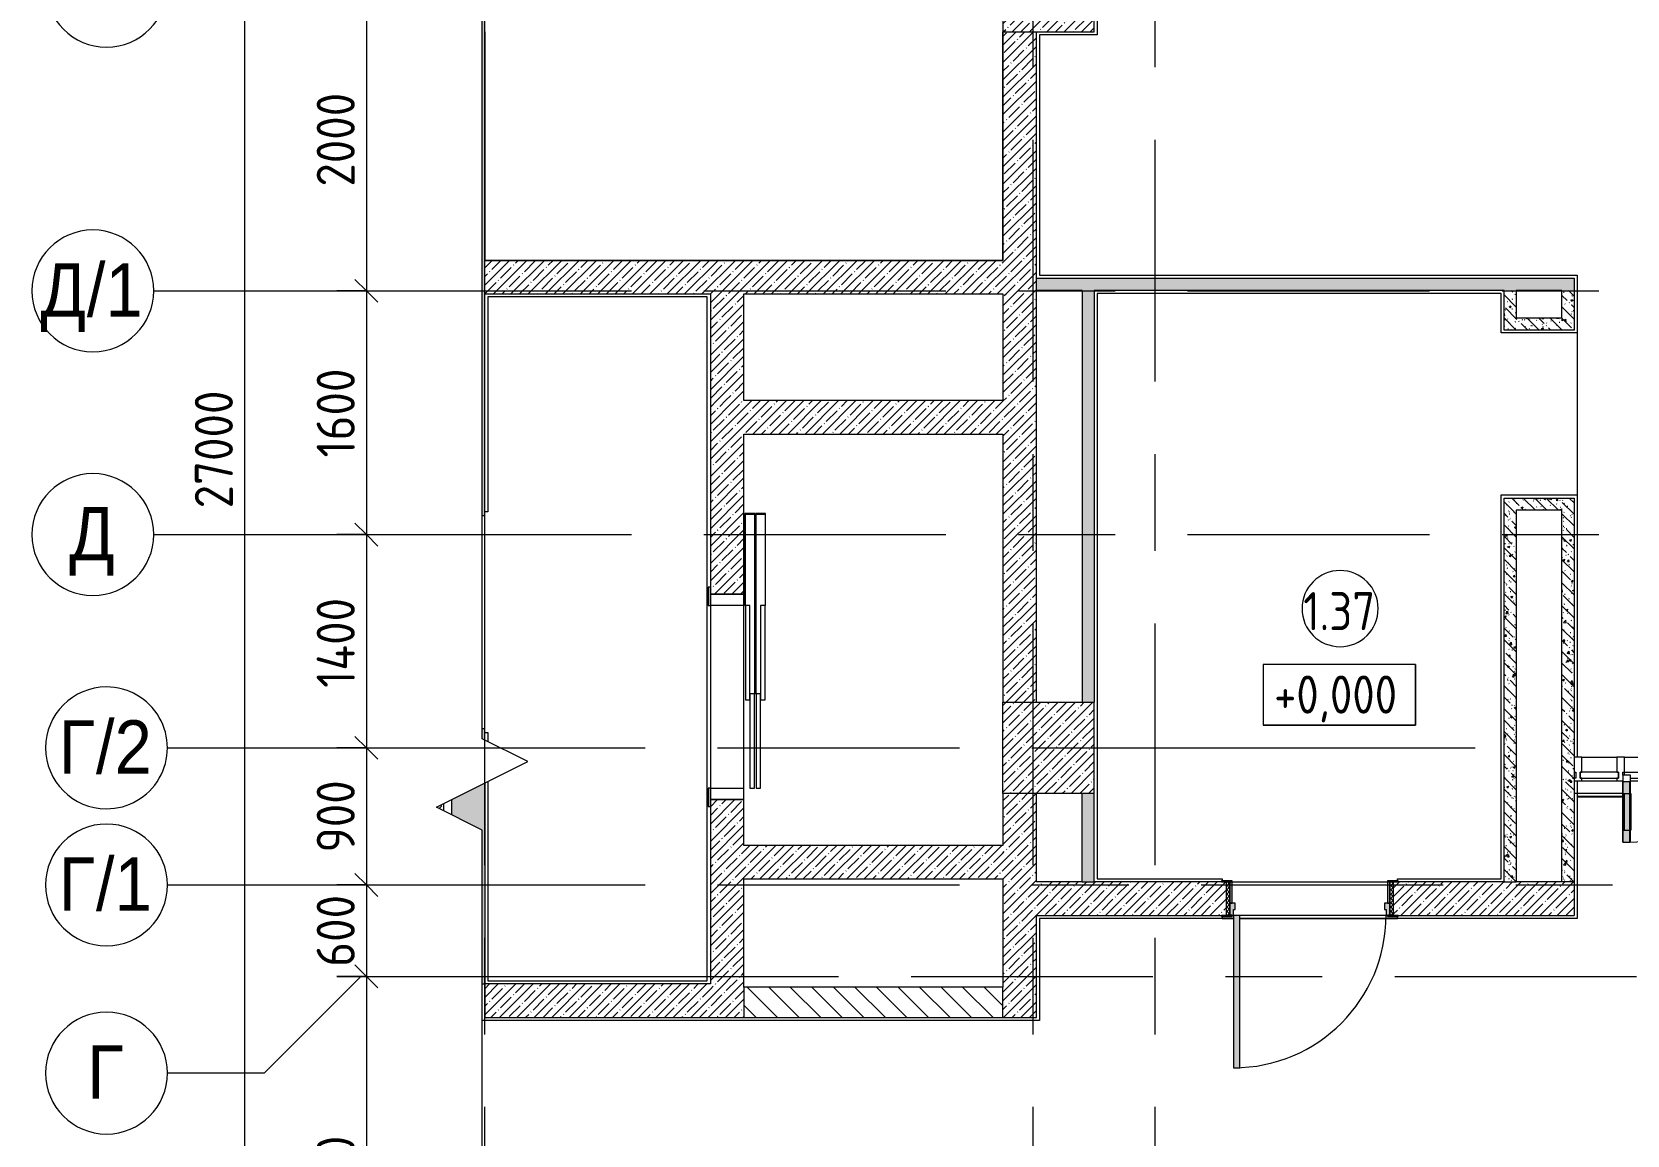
# Model space of a CAD drawing. Header units: millimetres. Extents: x 35787 to 244346, y -8553 to 29000.
# Drawn here: x 35787 to 46257, y 9458 to 16700 of the extents above; entities that cross this region are included whole.
import ezdxf

# ---------------------------------------------------------------- set-up
doc = ezdxf.new("R2010")
doc.units = ezdxf.units.MM
doc.linetypes.add('Осевая', pattern=[3175, 635, -476.25, 1587.5, -476.25])
for name, color, linetype, lineweight in [('A-ANNO-DIMS', 7, 'Continuous', 9), ('A-ANNO-DIMS-100', 7, 'Continuous', 9), ('A-AREA-IDEN', 7, 'Continuous', 9), ('A-DETL-GENF', 7, 'Continuous', 9), ('A-GLAZ-CURT', 7, 'Continuous', 9), ('A-GLAZ-CWMG', 7, 'Continuous', 9), ('A-WALL-1', 7, 'Continuous', 13), ('G-ANNO-DIMS', 7, 'Continuous', 9), ('I-WALL', 7, 'Continuous', 9), ('S-COLS', 7, 'Continuous', 9), ('S-STRS-MBND', 7, 'Continuous', 9), ('Оси', 7, 'Continuous', 9), ('Оси-1', 7, 'Continuous', 20), ('Оси-2', 7, 'Осевая', 9)]:
    doc.layers.add(name, color=color, linetype=linetype, lineweight=lineweight)
for name, color, linetype, lineweight, true_color in [('A-DETL-GENF-1', 7, 'Continuous', 9, 0xe2e2e2), ('A-DETL-GENF-2', 7, 'Continuous', 9, 0xaaaaaa), ('A-DOOR-1', 7, 'Continuous', 9, 0xaaaaaa), ('A-DOOR-2', 7, 'Continuous', 9, 0xe2e2e2), ('A-DOOR-FRAM-1', 7, 'Continuous', 9, 0xe2e2e2), ('A-DOOR-FRAM-2', 7, 'Continuous', 9, 0xaaaaaa), ('A-FLOR-1', 7, 'Continuous', 9, 0xaaaaaa), ('I-WALL-1', 7, 'Continuous', 9, 0x787878)]:
    doc.layers.add(name, color=color, linetype=linetype, lineweight=lineweight, true_color=true_color)
doc.styles.add('Arial', font='arial.ttf', dxfattribs={"width": 0.9, "height": 350})
doc.styles.add('GOST Common', font='GOST_Common.ttf', dxfattribs={"width": 0.9, "height": 250})
doc.styles.add('ISOCPEUR', font='isocpeur.ttf', dxfattribs={"width": 0.9, "height": 250})
doc.dimstyles.new('ISO-2_5_0_9К_БОЛЬШОЙ', dxfattribs={"dimscale": 304.8, "dimtxt": 248.995294, "dimasz": 0.492126, "dimexe": 0.393701, "dimexo": 0.984252, "dimgap": 0, "dimtad": 1, "dimdec": 0, "dimrnd": 10, "dimzin": 0, "dimdsep": 46, "dimtxsty": 'ISOCPEUR', "dimblk1": 'OBLIQUE', "dimblk2": 'OBLIQUE', "dimsah": 1, "dimcen": 0.09, "dimdle": 0.393701, "dimazin": 0, "dimtfac": 1, "dimtdec": 4, "dimtix": 1, "dimtmove": 0, "dimatfit": 3, "dimfxl": 1, "dimtvp": 1, "dimtolj": 1, "dimtzin": 0, "dimarcsym": 2})
doc.dimstyles.new('ISO-2_5_0_9К_БОЛЬШОЙ_1', dxfattribs={"dimscale": 304.8, "dimtxt": 248.995294, "dimasz": 0.492126, "dimexe": 0.393701, "dimexo": 0.984252, "dimgap": 0, "dimtad": 1, "dimdec": 0, "dimrnd": 10, "dimzin": 0, "dimdsep": 46, "dimtxsty": 'ISOCPEUR', "dimblk1": 'OBLIQUE', "dimblk2": 'OBLIQUE', "dimsah": 1, "dimcen": 0.09, "dimdle": 0.393701, "dimazin": 0, "dimtfac": 1, "dimtdec": 4, "dimtix": 1, "dimtmove": 2, "dimatfit": 3, "dimfxl": 1, "dimtvp": 1, "dimtolj": 1, "dimtzin": 0, "dimarcsym": 2})
pattern_1 = [(45, (0, 0), (-57.02463, 57.02463), []), (45, (57.025, 0), (-57.02463, 57.02463), [100.806, -20.161, 3.353, -16.808])]
pattern_2 = [(135, (0, 0), (-75.43415, -75.43415), [106.68, -17.78, 3.556, -17.78]), (135, (0, 75.39), (-75.43415, -75.43415), []), (50, (0, 0), (127.52922, -11.15758), [13.335, -146.685]), (355, (0, 0), (-24.66966, 133.74002), [10.668, -117.348]), (100.451, (10.63, -0.93), (102.85973, 122.58178), [11.333, -124.663]), (46.184, (0, 35.56), (189.75516, -29.43036), [20.002, -220.027]), (96.636, (15.81, 33.1), (166.1822, 173.1996), [17, -186.995]), (351.184, (0, 35.56), (166.1839, 173.1976), [16.002, -176.022]), (21, (17.78, 26.67), (106.13027, -71.58603), [13.335, -146.685]), (326, (17.78, 26.67), (43.26188, 128.93175), [10.668, -117.348]), (71.451, (26.62, 20.7), (149.39198, 57.34505), [11.333, -124.663]), (37.5, (0, 0), (2.16223, 59.188357), [3.353, -112.573, 3.353, -115.773, -117.793]), (37.5, (0, 0), (2.16223, 59.188357), [-235.052, 3.353, -114.44]), (7.5, (0, 0), (46.77386, 70.12615), [3.353, -64.567, 3.353, -109.906, -44.894]), (7.5, (0, 0), (46.77386, 70.12615), [-181.178, 3.353, -41.542]), (327.5, (-39.65, 0), (94.91367, -4.010093), [3.353, -41.097, 3.353, -135.331, -184.023]), (327.5, (-39.65, 0), (94.91367, -4.010093), [-183.134, 3.353, -180.67]), (317.5, (-57.43, 0), (103.69057, 17.79882), [3.353, -54.432, 3.353, -88.748, -130.683]), (317.5, (-57.43, 0), (103.69057, 17.79882), [-149.885, 3.353, -127.33])]

# ---------------------------------------------------------------- blocks, each defined once
blk = doc.blocks.new('BSC_Колонна _Прямоугольная - 600х600-V18-План монтажа стен и перегородок 1 этажа  в осях 12-23')
at = {"layer": 'S-COLS'}
h = blk.add_hatch(dxfattribs=at)
h.set_pattern_fill('FP_35', color=256, style=0, pattern_type=2)
h.set_pattern_definition([(45, (-42460, -17000), (-57.02463, 57.02463), []), (45, (-42402.975, -17000), (-57.02463, 57.02463), [100.806, -20.161, 3.353, -16.808])])
h.paths.add_polyline_path([(-300, -300), (300, -300), (300, 300), (-300, 300), (-300, 261)])
for p, q in [((300, 300), (-300, 300)), ((-300, 300), (-300, -300)), ((300, -300), (300, 300)), ((-300, -300), (300, -300))]:
    blk.add_line(p, q, dxfattribs=at)
blk = doc.blocks.new('110_Дверь_СКБ_1Ст_Внутренняя1 - Д-11 1100x2100h_кладовые _все__ коридор _между помещениями блока столовой__ моечные _все_-32089417-План монтажа стен и перегородок 1 этажа  в осях 12-23')
at = {"layer": 'A-DOOR-1'}
h = blk.add_hatch(dxfattribs=at)
h.set_pattern_fill('FP_51', color=256, style=0, pattern_type=2)
h.set_pattern_definition([(135, (1751.41, 174.685), (-14.14214, -14.14214), []), (225, (1751.41, 174.685), (14.14214, -14.14214), [])])
h.paths.add_polyline_path([(562.5, 110), (537.5, 110), (537.5, -110), (562.5, -110), (562.5, -45.7)])
at = {"layer": 'A-DOOR-2'}
h = blk.add_hatch(color=256, dxfattribs=at)
h.paths.add_polyline_path([(-512.5, 110), (-512.5, 30), (-477.5, 30), (-477.5, 70), (-487.5, 70), (-487.5, 110)])
h.paths.add_polyline_path([(512.5, 110), (512.5, 70), (502.5, 70), (502.5, 30), (537.5, 30), (537.5, 110)])
at = {"layer": 'A-DOOR-FRAM-1'}
for points in [[(472.5, 1110), (472.5, 110), (512.5, 110), (512.5, 1110)], [(-567.5, 118), (-567.5, 110), (-497.5, 110), (-497.5, 118)], [(-512.5, 110), (-512.5, 109), (-497.5, 110)], [(592.5, 118), (522.5, 118), (522.5, 110), (592.5, 110)], [(522.5, 110), (522.5, 109), (537.5, 110)], [(-497.5, 30), (-512.5, 30), (-512.5, -110), (-497.5, -110), (-497.5, -45.7)], [(537.5, 30), (522.5, 30), (522.5, -110), (537.5, -110), (537.5, -45.7)], [(-567.5, -110), (-567.5, -118), (-497.5, -118), (-497.5, -110)], [(592.5, -110), (522.5, -110), (522.5, -118), (592.5, -118)]]:
    blk.add_hatch(color=256, dxfattribs=at).paths.add_polyline_path(points)
at = {"layer": 'A-DOOR-FRAM-2'}
h = blk.add_hatch(dxfattribs=at)
h.set_pattern_fill('FP_52', color=256, style=0, pattern_type=2)
h.set_pattern_definition([(45, (-371.384, 174.685), (-14.1421, 14.1421), []), (135, (-371.384, 174.685), (-14.1421, -14.1421), [])])
h.paths.add_polyline_path([(-537.5, 110), (-537.5, -110), (-512.5, -110), (-512.5, 110)])
at = {"layer": 'A-DOOR-1'}
for p, q in [((512.5, 1110), (472.5, 1110)), ((472.5, 1110), (472.5, 110)), ((512.5, 110), (512.5, 1110)), ((472.5, 110), (512.5, 110))]:
    blk.add_line(p, q, dxfattribs=at)
blk.add_arc((512.5, 110), 1000, 90, 180, dxfattribs=at)
at = {"layer": 'A-DOOR-FRAM-2'}
for p, q in [((-497.5, 118), (-567.5, 118)), ((-567.5, 118), (-567.5, 110)), ((-567.5, 110), (-497.5, 110)), ((-512.5, 110), (-537.5, 110)), ((-537.5, 110), (-537.5, -110)), ((-487.5, 110), (-512.5, 110)), ((-512.5, 110), (-512.5, 30)), ((-512.5, -110), (-512.5, 110)), ((-497.5, 110), (-512.5, 110)), ((-512.5, 110), (-512.5, 109)), ((-512.5, 109), (-497.5, 109)), ((-497.5, 110), (-497.5, 118)), ((-497.5, 109), (-497.5, 110)), ((-487.5, 70), (-487.5, 110)), ((512.5, 110), (512.5, 70)), ((537.5, 110), (512.5, 110)), ((592.5, 118), (522.5, 118)), ((522.5, 118), (522.5, 110)), ((537.5, 110), (522.5, 110)), ((522.5, 110), (522.5, 109)), ((522.5, 110), (592.5, 110)), ((522.5, 109), (537.5, 109)), ((537.5, 30), (537.5, 110)), ((562.5, 110), (537.5, 110)), ((537.5, 110), (537.5, -110)), ((537.5, 109), (537.5, 110)), ((562.5, -110), (562.5, 110)), ((592.5, 110), (592.5, 118)), ((-512.5, 30), (-477.5, 30)), ((-497.5, 30), (-512.5, 30)), ((-512.5, 30), (-512.5, -110)), ((-497.5, -110), (-497.5, 30)), ((-477.5, 70), (-487.5, 70)), ((-477.5, 30), (-477.5, 70)), ((512.5, 70), (502.5, 70)), ((502.5, 70), (502.5, 30)), ((502.5, 30), (537.5, 30)), ((537.5, 30), (522.5, 30)), ((522.5, 30), (522.5, -110)), ((537.5, -110), (537.5, 30)), ((-497.5, -110), (-567.5, -110)), ((-567.5, -110), (-567.5, -118)), ((-567.5, -118), (-497.5, -118)), ((-537.5, -110), (-512.5, -110)), ((-512.5, -110), (-497.5, -110)), ((-497.5, -118), (-497.5, -110)), ((522.5, -110), (537.5, -110)), ((592.5, -110), (522.5, -110)), ((522.5, -110), (522.5, -118)), ((522.5, -118), (592.5, -118)), ((537.5, -110), (562.5, -110)), ((592.5, -118), (592.5, -110))]:
    blk.add_line(p, q, dxfattribs=at)
blk = doc.blocks.new('DOR_Дверь лифта - 1350х2050h-19118285-План монтажа стен и перегородок 1 этажа  в осях 12-23')
at = {"layer": 'A-DOOR-1'}
for p, q in [((-600, 125), (-720, 125)), ((-720, 125), (-720, 110)), ((-720, 110), (-600, 110)), ((-675, 110), (-675, -110)), ((-600, 110), (-675, 110)), ((-600, 110), (-600, 125)), ((600, 110), (-600, 110)), ((-600, 110), (-600, -110)), ((720, 125), (600, 125)), ((600, 125), (600, 110)), ((600, -110), (600, 110)), ((675, 110), (600, 110)), ((600, 110), (720, 110)), ((675, -110), (675, 110)), ((720, 110), (720, 125)), ((-675, -110), (-600, -110)), ((-600, -110), (600, -110)), ((-600, -150), (-600, -180)), ((20, -150), (-600, -150)), ((-600, -180), (20, -180)), ((-600, -190), (-600, -220)), ((20, -190), (-600, -190)), ((-20, -120), (-20, -150)), ((600, -120), (-20, -120)), ((-20, -150), (600, -150)), ((20, -180), (20, -150)), ((20, -220), (20, -190)), ((600, -110), (675, -110)), ((600, -150), (600, -120)), ((-600, -220), (20, -220)), ((-20, -220), (-20, -250)), ((600, -220), (-20, -220)), ((-20, -250), (600, -250)), ((600, -250), (600, -220))]:
    blk.add_line(p, q, dxfattribs=at)
at = {"layer": 'A-DOOR-FRAM-2'}
for p, q in [((1200, -180), (20, -180)), ((20, -180), (20, -183)), ((20, -183), (1203, -183)), ((1203, -187), (20, -187)), ((20, -187), (20, -190)), ((20, -190), (1200, -190)), ((600, -117), (600, -120)), ((1203, -117), (600, -117)), ((600, -120), (1200, -120)), ((1200, -120), (1200, -180)), ((1200, -190), (1200, -250)), ((1203, -183), (1203, -117)), ((1203, -253), (1203, -187)), ((600, -250), (600, -253)), ((1200, -250), (600, -250)), ((600, -253), (1203, -253))]:
    blk.add_line(p, q, dxfattribs=at)
blk = doc.blocks.new('Прямоугольный импост - Импост структурный с накладкой - 160мм Темный-32467808-План монтажа стен и перегородок 1 этажа  в осях 12-23')
at = {"layer": 'A-GLAZ-CWMG'}
for p, q in [((-50, 40), (-50, 140)), ((-50, 140), (0, 140)), ((0, 140), (0, 40)), ((-40, 40), (-50, 40)), ((-50, -17), (-50, 0)), ((-50, 0), (-40, 0)), ((-40, 0), (-40, 40)), ((-10, 40), (-10, 0)), ((0, 40), (-10, 40)), ((-10, 0), (0, 0)), ((0, 0), (0, -17)), ((0, -17), (-50, -17))]:
    blk.add_line(p, q, dxfattribs=at)
blk = doc.blocks.new('Системная панель - Стекло - 40мм-32785804-План монтажа стен и перегородок 1 этажа  в осях 12-23')
at = {"layer": 'A-GLAZ-CURT'}
h = blk.add_hatch(dxfattribs=at)
h.set_pattern_fill('FP_83', color=256, style=0, pattern_type=2)
h.set_pattern_definition([(225, (46175, 11700), (282.8427, -282.8427), [200, -600]), (225, (46375, 11800), (282.8427, -282.8427), [600, -200]), (225, (45975, 11900), (282.8427, -282.8427), [200, -600])])
h.paths.add_polyline_path([(-125, 0), (-125, -40), (125, -40), (125, 0)])
for p, q in [((125, 0), (-125, 0)), ((-125, 0), (-125, -40)), ((125, -40), (125, 0)), ((-125, -40), (125, -40))]:
    blk.add_line(p, q, dxfattribs=at)
blk = doc.blocks.new('Дверь_Витражная_остекление_ - В-9-32786634-План монтажа стен и перегородок 1 этажа  в осях 12-23')
at = {"layer": 'A-DETL-GENF-1'}
for points in [[(-639.5, 989), (-684.5, 989), (-684.5, 20), (-639.5, 20), (-639.5, 744.3)], [(689.5, 420), (689.5, 20), (734.5, 20), (734.5, 420)]]:
    blk.add_hatch(color=256, dxfattribs=at).paths.add_polyline_path(points)
at = {"layer": 'A-DETL-GENF-2'}
for p, q in [((-684.5, 989), (-639.5, 989)), ((-684.5, 989), (-684.5, 20)), ((-639.5, 989), (-684.5, 989)), ((-684.5, 989), (-684.5, 20)), ((-639.5, 989), (-639.5, 20)), ((-639.5, 20), (-639.5, 989)), ((-684.5, 909), (-639.5, 909)), ((-674.5, 909), (-674.5, 100)), ((-630.5, 909), (-630.5, 100)), ((734.5, 420), (689.5, 420)), ((689.5, 420), (689.5, 20)), ((734.5, 420), (689.5, 420)), ((689.5, 420), (689.5, 20)), ((734.5, 420), (734.5, 20)), ((734.5, 20), (734.5, 420)), ((680.5, 340), (680.5, 100)), ((734.5, 340), (689.5, 340)), ((724.5, 340), (724.5, 100)), ((-684.5, 100), (-639.5, 100)), ((-639.5, 20), (-684.5, 20)), ((-684.5, 20), (-639.5, 20)), ((734.5, 100), (689.5, 100))]:
    blk.add_line(p, q, dxfattribs=at)
at = {"layer": 'A-DOOR-1'}
for p, q in [((-684.5, 989), (-684.5, 20)), ((684.5, 420), (684.5, 20)), ((-684.5, 20), (-734.5, 20)), ((-734.5, 20), (-734.5, -20)), ((-684.5, -20), (-684.5, 20)), ((734.5, 20), (684.5, 20)), ((684.5, 20), (684.5, -20)), ((734.5, -20), (734.5, 20)), ((-734.5, -20), (-684.5, -20)), ((684.5, -20), (734.5, -20))]:
    blk.add_line(p, q, dxfattribs=at)
for centre, radius, start, end in [((-684.5, 20), 969, 360, 90), ((684.5, 20), 400, 90, 180)]:
    blk.add_arc(centre, radius, start, end, dxfattribs=at)
blk = doc.blocks.new('Прямоугольный импост - Импост структурный с накладкой - 160мм Темный-32786259-План монтажа стен и перегородок 1 этажа  в осях 12-23')
at = {"layer": 'A-GLAZ-CWMG'}
for p, q in [((46240, 11940), (47689, 11940)), ((46240, 11820), (46240, 11840)), ((46240, 11840), (47689, 11840)), ((47689, 11840), (47689, 11820)), ((46280, 11800), (47649, 11800)), ((46280, 11783), (47649, 11783))]:
    blk.add_line(p, q, dxfattribs=at)
blk = doc.blocks.new('Прямоугольный импост - Импост структурный с накладкой - 160мм Темный-32785802-План монтажа стен и перегородок 1 этажа  в осях 12-23')
at = {"layer": 'A-GLAZ-CWMG'}
for p, q in [((45960, 11940), (46190, 11940)), ((45960, 11783), (46190, 11783))]:
    blk.add_line(p, q, dxfattribs=at)
blk = doc.blocks.new('Прямоугольный импост - Импост структурный с накладкой - 160мм Темный-V68-План монтажа стен и перегородок 1 этажа  в осях 12-23')
at = {"layer": 'A-GLAZ-CWMG'}
for p, q in [((-25, 40), (-25, 140)), ((-25, 140), (25, 140)), ((25, 140), (25, 40)), ((-15, 40), (-25, 40)), ((-15, 20), (-15, 40)), ((15, 40), (15, 0)), ((25, 40), (15, 40)), ((15, 0), (25, 0)), ((25, 0), (25, -17)), ((25, -17), (-15, -17))]:
    blk.add_line(p, q, dxfattribs=at)
blk = doc.blocks.new('DET_L_Линия разрыва - М100-30654842-План монтажа стен и перегородок 1 этажа  в осях 12-23')
at = {"layer": 'A-DETL-GENF'}
for p, q in [((11890, 300), (11740, 0)), ((12190, -300), (11890, 300)), ((11740, 0), (0, 0)), ((12340, 0), (12190, -300)), ((24080, 0), (12340, 0))]:
    blk.add_line(p, q, dxfattribs=at)
blk = doc.blocks.new('Ось сетки - D8-29747960-План монтажа стен и перегородок 1 этажа  в осях 12-23')
at = {"layer": 'Оси-1'}
for start, end in [(360, 180), (180, 360)]:
    blk.add_arc((0, 0), 4, start, end, dxfattribs=at)
blk = doc.blocks.new('DIMBLOCK22-План монтажа стен и перегородок 1 этажа  в осях 12-23')
at = {"layer": 'A-ANNO-DIMS-100', "lineweight": 20}
for p, q in [((37982, 17000), (37907, 17075)), ((37982, 17000), (38057, 16925)), ((37982, 15000), (37907, 15075)), ((37982, 15000), (38057, 14925))]:
    blk.add_line(p, q, dxfattribs=at)
at = {"layer": 'A-ANNO-DIMS-100'}
for p, q in [((37788, 17000), (38102, 17000)), ((37982, 17000), (37788, 17000)), ((37982, 17000), (37982, 15000)), ((37788, 15000), (38102, 15000)), ((37982, 15000), (37788, 15000))]:
    blk.add_line(p, q, dxfattribs=at)
at = {"layer": 'A-ANNO-DIMS-100', "color": 0, "insert": (37656, 15684), "char_height": 250, "width": 758.48, "attachment_point": 1, "rotation": 90, "line_spacing_factor": 1.149209, "style": 'ISOCPEUR'}
blk.add_mtext('2000', dxfattribs=at)
blk = doc.blocks.new('_Oblique')
at = {"color": 0, "linetype": 'ByBlock', "lineweight": -2}
blk.add_line((-0.5, -0.5), (0.5, 0.5), dxfattribs=at)
blk = doc.blocks.new('DIMBLOCK23-План монтажа стен и перегородок 1 этажа  в осях 12-23')
at = {"layer": 'A-ANNO-DIMS-100'}
for p, q in [((37788, 15000), (38102, 15000)), ((37982, 15000), (37788, 15000)), ((37982, 15000), (37982, 13400)), ((37788, 13400), (38102, 13400)), ((37982, 13400), (37788, 13400))]:
    blk.add_line(p, q, dxfattribs=at)
at = {"layer": 'A-ANNO-DIMS-100', "lineweight": 20}
for p, q in [((37982, 15000), (37907, 15075)), ((37982, 15000), (38057, 14925)), ((37982, 13400), (37907, 13475)), ((37982, 13400), (38057, 13325))]:
    blk.add_line(p, q, dxfattribs=at)
at = {"layer": 'A-ANNO-DIMS-100', "color": 0, "insert": (37656, 13906), "char_height": 250, "width": 706.76, "attachment_point": 1, "rotation": 90, "line_spacing_factor": 1.149209, "style": 'ISOCPEUR'}
blk.add_mtext('1600', dxfattribs=at)
blk = doc.blocks.new('DIMBLOCK24-План монтажа стен и перегородок 1 этажа  в осях 12-23')
at = {"layer": 'A-ANNO-DIMS-100', "lineweight": 20}
for p, q in [((37982, 13400), (37907, 13475)), ((37982, 13400), (38057, 13325)), ((37982, 12000), (37907, 12075)), ((37982, 12000), (38057, 11925))]:
    blk.add_line(p, q, dxfattribs=at)
at = {"layer": 'A-ANNO-DIMS-100'}
for p, q in [((37788, 13400), (38102, 13400)), ((37982, 13400), (37788, 13400)), ((37982, 13400), (37982, 12000)), ((37788, 12000), (38102, 12000)), ((37982, 12000), (37788, 12000))]:
    blk.add_line(p, q, dxfattribs=at)
at = {"layer": 'A-ANNO-DIMS-100', "color": 0, "insert": (37656, 12394), "char_height": 250, "width": 735.49, "attachment_point": 1, "rotation": 90, "line_spacing_factor": 1.149209, "style": 'ISOCPEUR'}
blk.add_mtext('1400', dxfattribs=at)
blk = doc.blocks.new('DIMBLOCK25-План монтажа стен и перегородок 1 этажа  в осях 12-23')
at = {"layer": 'A-ANNO-DIMS-100', "lineweight": 20}
for p, q in [((37982, 12000), (37907, 12075)), ((37982, 12000), (38057, 11925)), ((37982, 11100), (37907, 11175)), ((37982, 11100), (38057, 11025))]:
    blk.add_line(p, q, dxfattribs=at)
at = {"layer": 'A-ANNO-DIMS-100'}
for p, q in [((37788, 12000), (38102, 12000)), ((37982, 12000), (37788, 12000)), ((37982, 12000), (37982, 11100)), ((37788, 11100), (38102, 11100)), ((37982, 11100), (37788, 11100))]:
    blk.add_line(p, q, dxfattribs=at)
at = {"layer": 'A-ANNO-DIMS-100', "color": 0, "insert": (37656, 11313), "char_height": 250, "width": 568.86, "attachment_point": 1, "rotation": 90, "line_spacing_factor": 1.149209, "style": 'ISOCPEUR'}
blk.add_mtext('900', dxfattribs=at)
blk = doc.blocks.new('DIMBLOCK26-План монтажа стен и перегородок 1 этажа  в осях 12-23')
at = {"layer": 'A-ANNO-DIMS-100'}
for p, q in [((37788, 11100), (38102, 11100)), ((37982, 11100), (37788, 11100)), ((37982, 11100), (37982, 10500)), ((37788, 10500), (38102, 10500)), ((37982, 10500), (37788, 10500))]:
    blk.add_line(p, q, dxfattribs=at)
at = {"layer": 'A-ANNO-DIMS-100', "lineweight": 20}
for p, q in [((37982, 11100), (37907, 11175)), ((37982, 11100), (38057, 11025)), ((37982, 10500), (37907, 10575)), ((37982, 10500), (38057, 10425))]:
    blk.add_line(p, q, dxfattribs=at)
at = {"layer": 'A-ANNO-DIMS-100', "color": 0, "insert": (37656, 10563), "char_height": 250, "width": 568.86, "attachment_point": 1, "rotation": 90, "line_spacing_factor": 1.149209, "style": 'ISOCPEUR'}
blk.add_mtext('600', dxfattribs=at)
blk = doc.blocks.new('DIMBLOCK27-План монтажа стен и перегородок 1 этажа  в осях 12-23')
at = {"layer": 'A-ANNO-DIMS-100'}
for p, q in [((37788, 10500), (38102, 10500)), ((37982, 10500), (37788, 10500)), ((37982, 10500), (37982, 7800)), ((37788, 7800), (38102, 7800)), ((37982, 7800), (37788, 7800))]:
    blk.add_line(p, q, dxfattribs=at)
at = {"layer": 'A-ANNO-DIMS-100', "lineweight": 20}
for p, q in [((37982, 10500), (37907, 10575)), ((37982, 10500), (38057, 10425)), ((37982, 7800), (37907, 7875)), ((37982, 7800), (38057, 7725))]:
    blk.add_line(p, q, dxfattribs=at)
at = {"layer": 'A-ANNO-DIMS-100', "color": 0, "insert": (37656, 8834), "char_height": 250, "width": 758.48, "attachment_point": 1, "rotation": 90, "line_spacing_factor": 1.149209, "style": 'ISOCPEUR'}
blk.add_mtext('2700', dxfattribs=at)
blk = doc.blocks.new('DIMBLOCK30-План монтажа стен и перегородок 1 этажа  в осях 12-23')
at = {"layer": 'A-ANNO-DIMS-100'}
for p, q in [((37182, 27120), (37182, -120)), ((36988, 27000), (37302, 27000)), ((37182, 27000), (36988, 27000)), ((36988, 0), (37302, 0)), ((37182, 0), (36988, 0))]:
    blk.add_line(p, q, dxfattribs=at)
at = {"layer": 'A-ANNO-DIMS-100', "lineweight": 20}
for p, q in [((37182, 27000), (37107, 27075)), ((37182, 27000), (37257, 26925)), ((37182, 0), (37107, 75)), ((37182, 0), (37257, -75))]:
    blk.add_line(p, q, dxfattribs=at)
at = {"layer": 'A-ANNO-DIMS-100', "color": 0, "insert": (36856, 13572), "char_height": 250, "width": 948.1, "attachment_point": 1, "rotation": 90, "line_spacing_factor": 1.149209, "style": 'ISOCPEUR'}
blk.add_mtext('27000', dxfattribs=at)
blk = doc.blocks.new('Марка_Помещения - Номер-25198446-План монтажа стен и перегородок 1 этажа  в осях 12-23')
at = {"layer": 'A-AREA-IDEN'}
for start, end in [(360, 180), (180, 360)]:
    blk.add_arc((0, 0), 2.5, start, end, dxfattribs=at)
blk = doc.blocks.new('Высотные отметки - 10х4_h_-17668695-План монтажа стен и перегородок 1 этажа  в осях 12-23')
at = {"layer": 'G-ANNO-DIMS'}
for p, q in [((-5, 4), (-5, 0)), ((5, 4), (-5, 4)), ((5, 4), (-5, 4)), ((-5, 4), (-5, 0)), ((5, 4), (5, 0)), ((5, 0), (5, 4)), ((5, 0), (-5, 0)), ((-5, 0), (5, 0))]:
    blk.add_line(p, q, dxfattribs=at)

msp = doc.modelspace()

# ---------------------------------------------------------------- hatches: boundary and pattern name
at = {"layer": 'I-WALL'}
h = msp.add_hatch(dxfattribs=at)
h.set_pattern_fill('FP_1', color=256, style=0, pattern_type=2)
h.set_pattern_definition(pattern_1)
h.paths.add_polyline_path([(38742.7, 10450), (38760, 10450), (38760, 11768.5), (38540, 11658.5), (38540, 11561.2), (38742.7, 11459.9), (38742.7, 10582.1)])
h.paths.add_polyline_path([(38760, 12051.2), (38760, 12125), (38742.7, 12125), (38742.7, 12059.9)])
h.paths.add_polyline_path([(38742.7, 13525), (38760, 13525), (38760, 21575.3), (38742.7, 21575.3), (38742.7, 14865.3)])
h.paths.add_polyline_path([(38760, 22975.3), (38760, 23420.3), (38742.7, 23420.3), (38742.7, 22975.3)])
h = msp.add_hatch(dxfattribs=at)
h.set_pattern_fill('FP_1', color=256, style=0, pattern_type=2)
h.set_pattern_definition(pattern_1)
h.paths.add_polyline_path([(42380, 15200), (42380, 16700), (42160, 16700), (42160, 15200)])
h = msp.add_hatch(dxfattribs=at)
h.set_pattern_fill('FP_1', color=256, style=0, pattern_type=2)
h.set_pattern_definition(pattern_1)
h.paths.add_polyline_path([(42380, 14980), (42380, 15200), (38760, 15200), (38760, 14980), (42160, 14980)])
h = msp.add_hatch(dxfattribs=at)
h.set_pattern_fill('FP_1', color=256, style=0, pattern_type=2)
h.set_pattern_definition(pattern_1)
h.paths.add_polyline_path([(40240, 14280), (40460, 14280), (40460, 14980), (40240, 14980)])
h = msp.add_hatch(dxfattribs=at)
h.set_pattern_fill('FP_1', color=256, style=0, pattern_type=2)
h.set_pattern_definition(pattern_1)
h.paths.add_polyline_path([(42380, 12300), (42380, 14980), (42160, 14980), (42160, 12300)])
h = msp.add_hatch(dxfattribs=at)
h.set_pattern_fill('FP_1', color=256, style=0, pattern_type=2)
h.set_pattern_definition(pattern_1)
h.paths.add_polyline_path([(40240, 10230), (40460, 10230), (40460, 11660), (40240, 11660), (40240, 10450)])
h.paths.add_polyline_path([(40240, 13010), (40460, 13010), (40460, 14280), (40240, 14280), (40240, 13124.1)])
h = msp.add_hatch(dxfattribs=at)
h.set_pattern_fill('FP_1', color=256, style=0, pattern_type=2)
h.set_pattern_definition(pattern_1)
h.paths.add_polyline_path([(40460, 14060), (42160, 14060), (42160, 14280), (40460, 14280)])
h = msp.add_hatch(dxfattribs=at)
h.set_pattern_fill('FP_1', color=256, style=0, pattern_type=2)
h.set_pattern_definition(pattern_1)
h.paths.add_polyline_path([(38490, 11586.2), (38490, 11633.5), (38442.7, 11609.9)])
h = msp.add_hatch(dxfattribs=at)
h.set_pattern_fill('FP_1', color=256, style=0, pattern_type=2)
h.set_pattern_definition(pattern_1)
h.paths.add_polyline_path([(42160, 10230), (42380, 10230), (42380, 11700), (42160, 11700), (42160, 10430)])
h = msp.add_hatch(dxfattribs=at)
h.set_pattern_fill('FP_1', color=256, style=0, pattern_type=2)
h.set_pattern_definition(pattern_1)
h.paths.add_polyline_path([(41322.1, 11140), (42160, 11140), (42160, 11360), (40460, 11360), (40460, 11140)])
h = msp.add_hatch(dxfattribs=at)
h.set_pattern_fill('FP_1', color=256, style=0, pattern_type=2)
h.set_pattern_definition(pattern_1)
h.paths.add_polyline_path([(44755, 10900), (45910, 10900), (45910, 11120), (44725, 11120), (44725, 10900)])
h.paths.add_polyline_path([(43625, 10900), (43625, 11120), (42380, 11120), (42380, 10900), (43595, 10900)])
h = msp.add_hatch(dxfattribs=at)
h.set_pattern_fill('FP_1', color=256, style=0, pattern_type=2)
h.set_pattern_definition(pattern_1)
h.paths.add_polyline_path([(39871.1, 10230), (40240, 10230), (40240, 10450), (38760, 10450), (38760, 10230)])
h = msp.add_hatch(dxfattribs=at)
h.set_pattern_fill('FP_20', color=256, style=0, pattern_type=2)
h.set_pattern_definition([(135, (0, 0), (-70.71068, -70.71068), [])])
h.paths.add_polyline_path([(40460, 10230), (42160, 10230), (42160, 10430), (40460, 10430)])
at = {"layer": 'I-WALL-1'}
h = msp.add_hatch(dxfattribs=at)
h.set_pattern_fill('FP_22', color=256, style=0, pattern_type=2)
h.set_pattern_definition(pattern_2)
h.paths.add_polyline_path([(45910, 15002.5), (45910, 15082.5), (42380, 15082.5), (42380, 15002.5), (45830, 15002.5)])
h = msp.add_hatch(dxfattribs=at)
h.set_pattern_fill('FP_22', color=256, style=0, pattern_type=2)
h.set_pattern_definition(pattern_2)
h.paths.add_polyline_path([(42680, 11120), (42760, 11120), (42760, 11700), (42680, 11700)])
h.paths.add_polyline_path([(42760, 12300), (42760, 15002.5), (42680, 15002.5), (42680, 12300)])
h = msp.add_hatch(dxfattribs=at)
h.set_pattern_fill('FP_22', color=256, style=0, pattern_type=2)
h.set_pattern_definition(pattern_2)
h.paths.add_polyline_path([(45530, 14742.5), (45530, 15002.5), (45450, 15002.5), (45450, 14742.5)])
h = msp.add_hatch(dxfattribs=at)
h.set_pattern_fill('FP_22', color=256, style=0, pattern_type=2)
h.set_pattern_definition(pattern_2)
h.paths.add_polyline_path([(45910, 14822.5), (45910, 15002.5), (45830, 15002.5), (45830, 14822.5)])
h = msp.add_hatch(dxfattribs=at)
h.set_pattern_fill('FP_22', color=256, style=0, pattern_type=2)
h.set_pattern_definition(pattern_2)
h.paths.add_polyline_path([(45910, 14742.5), (45910, 14822.5), (45530, 14822.5), (45530, 14742.5)])
h = msp.add_hatch(dxfattribs=at)
h.set_pattern_fill('FP_22', color=256, style=0, pattern_type=2)
h.set_pattern_definition(pattern_2)
h.paths.add_polyline_path([(45530, 13560), (45830, 13560), (45830, 13640), (45450, 13640), (45450, 13560)])
h = msp.add_hatch(dxfattribs=at)
h.set_pattern_fill('FP_22', color=256, style=0, pattern_type=2)
h.set_pattern_definition(pattern_2)
h.paths.add_polyline_path([(45830, 11120), (45910, 11120), (45910, 13640), (45830, 13640), (45830, 13124.1)])
h = msp.add_hatch(dxfattribs=at)
h.set_pattern_fill('FP_22', color=256, style=0, pattern_type=2)
h.set_pattern_definition(pattern_2)
h.paths.add_polyline_path([(45530, 11120), (45530, 13560), (45450, 13560), (45450, 11120)])
at = {"layer": 'S-COLS'}
h = msp.add_hatch(dxfattribs=at)
h.set_pattern_fill('FP_1', color=256, style=0, pattern_type=2)
h.set_pattern_definition(pattern_1)
h.paths.add_polyline_path([(42760, 11700), (42760, 12300), (42160, 12300), (42160, 11700), (42680, 11700)])

# ---------------------------------------------------------------- linework, layer by layer
at = {"layer": 'A-FLOR-1'}
for p, q in [((42780, 17900), (42780, 16680)), ((42780, 16680), (42400, 16680)), ((42400, 16680), (42400, 15102.5)), ((42400, 15102.5), (45930, 15102.5)), ((45930, 15102.5), (45930, 11940)), ((42780, 14982.5), (42780, 11140)), ((45430, 14982.5), (42780, 14982.5)), ((45430, 14723.6), (45430, 14982.5)), ((40220, 14960), (38780, 14960)), ((38780, 14960), (38780, 13550)), ((40220, 10470), (40220, 14960)), ((45930, 14723.6), (45430, 14723.6)), ((45430, 11140), (45430, 13660)), ((45430, 13660), (45930, 13660)), ((38780, 13550), (38760, 13550)), ((38760, 12100), (38780, 12100)), ((38780, 12100), (38780, 12041.2)), ((38780, 11778.5), (38780, 10470)), ((45930, 11783), (45930, 11679)), ((46230, 11680), (45930, 11680)), ((45930, 11680), (45930, 10880)), ((45930, 11679), (46230, 11679)), ((42780, 11140), (43600, 11140)), ((43600, 11140), (43600, 11128)), ((44750, 11128), (44750, 11140)), ((44750, 11140), (45430, 11140)), ((43600, 10892), (43600, 10880)), ((44750, 10880), (44750, 10892)), ((43675, 10880), (42400, 10880)), ((42400, 10880), (42400, 10210)), ((43600, 10880), (43675, 10880)), ((43715, 10880), (44750, 10880)), ((45930, 10880), (43715, 10880)), ((38780, 10470), (40220, 10470)), ((42400, 10210), (38742.7, 10210))]:
    msp.add_line(p, q, dxfattribs=at)
at = {"layer": 'A-WALL-1'}
for p, q in [((42680, 11120), (42760, 11120)), ((45450, 11120), (45530, 11120)), ((45910, 11120), (45830, 11120)), ((40460, 10430), (40460, 10230)), ((42160, 10230), (42160, 10430))]:
    msp.add_line(p, q, dxfattribs=at)
at = {"layer": 'I-WALL'}
for p, q in [((38760, 15200), (38760, 21520.3)), ((42160, 16700), (42160, 15200)), ((42380, 12300), (42380, 16700)), ((42160, 15200), (38760, 15200)), ((42380, 15082.5), (45910, 15082.5)), ((42380, 15002.5), (42380, 15082.5)), ((45910, 15082.5), (45910, 14742.5)), ((38760, 13525), (38760, 14980)), ((38760, 14980), (40240, 14980)), ((40240, 14980), (40240, 13010)), ((40460, 14980), (42160, 14980)), ((40460, 14280), (40460, 14980)), ((42160, 14980), (42160, 14280)), ((42680, 15002.5), (42380, 15002.5)), ((42680, 15002.5), (42680, 12300)), ((45450, 15002.5), (42760, 15002.5)), ((42760, 15002.5), (42760, 12300)), ((45450, 14742.5), (45450, 15002.5)), ((45830, 15002.5), (45530, 15002.5)), ((45530, 15002.5), (45530, 14822.5)), ((45830, 14822.5), (45830, 15002.5)), ((45530, 14822.5), (45830, 14822.5)), ((45910, 14742.5), (45450, 14742.5)), ((42160, 14280), (40460, 14280)), ((40460, 13010), (40460, 14060)), ((40460, 14060), (42160, 14060)), ((42160, 14060), (42160, 12300)), ((45450, 13640), (45910, 13640)), ((45450, 11120), (45450, 13640)), ((45910, 13640), (45910, 10900)), ((38742.7, 13525), (38760, 13525)), ((45830, 13560), (45530, 13560)), ((45530, 13560), (45530, 11120)), ((45830, 11120), (45830, 13560)), ((40240, 13010), (40460, 13010)), ((42160, 12300), (42380, 12300)), ((42680, 12300), (42760, 12300)), ((38760, 12125), (38742.7, 12125)), ((38760, 12051.2), (38760, 12125)), ((38760, 11768.5), (38760, 10230)), ((38490, 11586.2), (38490, 11633.5)), ((38540, 11658.5), (38540, 11561.2)), ((40240, 11660), (40240, 10450)), ((40460, 11660), (40240, 11660)), ((40460, 11360), (40460, 11660)), ((42160, 11700), (42160, 11360)), ((42380, 11700), (42160, 11700)), ((42380, 11120), (42380, 11700)), ((42680, 11120), (42680, 11700)), ((42760, 11700), (42680, 11700)), ((42760, 11120), (42760, 11700)), ((46230, 11700), (45910, 11700)), ((42160, 11360), (40460, 11360)), ((40460, 11140), (42160, 11140)), ((40460, 10430), (40460, 11140)), ((42160, 11140), (42160, 10430)), ((42680, 11120), (42380, 11120)), ((43595, 11120), (42760, 11120)), ((43665, 11120), (44685, 11120)), ((45450, 11120), (44755, 11120)), ((45830, 11120), (45530, 11120)), ((42380, 10230), (42380, 10900)), ((42380, 10900), (43595, 10900)), ((44675, 10900), (43715, 10900)), ((44755, 10900), (45910, 10900)), ((38742.7, 10450), (38760, 10450)), ((40240, 10450), (38760, 10450)), ((42160, 10430), (40460, 10430)), ((38760, 10230), (42380, 10230))]:
    msp.add_line(p, q, dxfattribs=at)
at = {"layer": 'S-COLS'}
for p, q in [((42160, 11700), (42160, 12300)), ((42160, 12300), (42680, 12300)), ((42680, 12300), (42760, 12300)), ((42760, 11700), (42760, 12300)), ((42680, 11700), (42160, 11700)), ((42760, 11700), (42680, 11700))]:
    msp.add_line(p, q, dxfattribs=at)
at = {"layer": 'S-STRS-MBND'}
for p, q in [((38760, 16700), (38760, 15200)), ((42160, 15200), (42160, 16700)), ((38760, 15200), (42160, 15200))]:
    msp.add_line(p, q, dxfattribs=at)
at = {"layer": 'Оси'}
for p, q in [((38760, 12700), (38760, 15200)), ((36586.6, 15000), (39086.6, 15000)), ((36586.6, 13400), (39086.6, 13400)), ((36676.2, 12000), (39176.2, 12000)), ((42760, 12000), (45260, 12000)), ((36676.2, 11100), (39176.2, 11100)), ((37946.2, 10500), (37311.2, 9865)), ((37946.2, 10500), (40446.2, 10500)), ((37311.2, 9865), (36676.2, 9865))]:
    msp.add_line(p, q, dxfattribs=at)
at = {"layer": 'Оси-2'}
for p, q in [((42360, 593.7), (42360, 24898.1)), ((43160, 593.7), (43160, 24898.1)), ((39086.6, 15000), (81600, 15000)), ((39086.6, 13400), (81600, 13400)), ((38760, 593.7), (38760, 12700)), ((39176.2, 12000), (42760, 12000)), ((39176.2, 11100), (82200, 11100)), ((40446.2, 10500), (82200, 10500))]:
    msp.add_line(p, q, dxfattribs=at)

# ---------------------------------------------------------------- block references
at = {"layer": 'A-AREA-IDEN', "xscale": 99.99999999999993, "yscale": 99.99999999999993, "zscale": 99.99999999999993}
msp.add_blockref('Марка_Помещения - Номер-25198446-План монтажа стен и перегородок 1 этажа  в осях 12-23', (44373.6, 12914.1), dxfattribs=at)
at = {"layer": 'A-DETL-GENF', "rotation": 270.0000000000003}
msp.add_blockref('DET_L_Линия разрыва - М100-30654842-План монтажа стен и перегородок 1 этажа  в осях 12-23', (38742.7, 23799.7), dxfattribs=at)
at = {"layer": 'A-DOOR-1'}
for name, p, rotation in [('DOR_Дверь лифта - 1350х2050h-19118285-План монтажа стен и перегородок 1 этажа  в осях 12-23', (40350, 12335), 90), ('Дверь_Витражная_остекление_ - В-9-32786634-План монтажа стен и перегородок 1 этажа  в осях 12-23', (46964.5, 11800), 180), ('110_Дверь_СКБ_1Ст_Внутренняя1 - Д-11 1100x2100h_кладовые _все__ коридор _между помещениями блока столовой__ моечные _все_-32089417-План монтажа стен и перегородок 1 этажа  в осях 12-23', (44187.5, 11010), 180)]:
    msp.add_blockref(name, p, dxfattribs=dict(at, rotation=rotation))
at = {"layer": 'A-GLAZ-CURT', "rotation": 180}
msp.add_blockref('Системная панель - Стекло - 40мм-32785804-План монтажа стен и перегородок 1 этажа  в осях 12-23', (46075, 11800), dxfattribs=at)
at = {"layer": 'A-GLAZ-CWMG', "extrusion": (0, 0, -1)}
for name, p in [('Прямоугольный импост - Импост структурный с накладкой - 160мм Темный-32467808-План монтажа стен и перегородок 1 этажа  в осях 12-23', (-45910, 11800)), ('Прямоугольный импост - Импост структурный с накладкой - 160мм Темный-V68-План монтажа стен и перегородок 1 этажа  в осях 12-23', (-46215, 11800))]:
    msp.add_blockref(name, p, dxfattribs=at)
at = {"layer": 'A-GLAZ-CWMG'}
for name in ['Прямоугольный импост - Импост структурный с накладкой - 160мм Темный-32785802-План монтажа стен и перегородок 1 этажа  в осях 12-23', 'Прямоугольный импост - Импост структурный с накладкой - 160мм Темный-32786259-План монтажа стен и перегородок 1 этажа  в осях 12-23']:
    msp.add_blockref(name, (0, 0), dxfattribs=at)
at = {"layer": 'G-ANNO-DIMS', "xscale": 99.99999999999993, "yscale": 99.99999999999993, "zscale": 99.99999999999993}
msp.add_blockref('Высотные отметки - 10х4_h_-17668695-План монтажа стен и перегородок 1 этажа  в осях 12-23', (44369, 12148.3), dxfattribs=at)
at = {"layer": 'S-COLS'}
msp.add_blockref('BSC_Колонна _Прямоугольная - 600х600-V18-План монтажа стен и перегородок 1 этажа  в осях 12-23', (42460, 17000), dxfattribs=at)
at = {"layer": 'Оси-1', "xscale": 99.99999999999993, "yscale": 99.99999999999993, "zscale": 99.99999999999993}
for p, rotation in [((36276.2, 17000), 269.9999999999994), ((36186.6, 15000), 269.9999999999994), ((36186.6, 13400), 269.9999999999994), ((36276.2, 12000), 269.9999999999995), ((36276.2, 11100), 269.9999999999994), ((36276.2, 9865), 269.9999999999994)]:
    msp.add_blockref('Ось сетки - D8-29747960-План монтажа стен и перегородок 1 этажа  в осях 12-23', p, dxfattribs=dict(at, rotation=rotation))

# ---------------------------------------------------------------- texts
at = {"layer": 'A-AREA-IDEN', "insert": (44131.8, 13022.6), "char_height": 250, "width": 606.076, "attachment_point": 1, "style": 'GOST Common'}
msp.add_mtext('1.37', dxfattribs=at)
at = {"layer": 'G-ANNO-DIMS', "insert": (43940.4, 12475), "char_height": 250, "width": 1028.823, "attachment_point": 1, "line_spacing_factor": 1.022761, "style": 'GOST Common'}
msp.add_mtext('+0,000', dxfattribs=at)
at = {"layer": 'Оси', "char_height": 350, "attachment_point": 1, "style": 'Arial'}
for s, insert, width in [('/1', (36147.1, 15181), 454.557), ('\\fArial|b0|i0|c204|p34|;\\W.9;Д', (35843.5, 15181), 367.975), ('\\fArial|b0|i0|c204|p34|;\\W.9;Д', (36031.1, 13581), 367.975), ('\\fArial|b0|i0|c204|p34|;\\W.9;Г', (35962.7, 12181), 295.823), ('/2', (36206.8, 12181), 454.557), ('\\fArial|b0|i0|c204|p34|;\\W.9;Г', (35962.7, 11281), 295.823), ('/1', (36206.8, 11281), 454.557), ('\\fArial|b0|i0|c204|p34|;\\W.9;Г', (36150.4, 10046), 295.823)]:
    msp.add_mtext(s, dxfattribs=dict(at, insert=insert, width=width))

# ---------------------------------------------------------------- dimensions: what is measured, and where the dimension line sits
at = {"layer": 'A-ANNO-DIMS'}
dim = msp.add_linear_dim(base=(37182.1, 0), p1=(37288.2, 27000), p2=(37288.2, 0), angle=90, dimstyle='ISO-2_5_0_9К_БОЛЬШОЙ_1', override={"dimpost": '<>', "dimfxl": 26999.999823}, dxfattribs=at)
dim.commit()
dim.dimension.update_dxf_attribs({"geometry": 'DIMBLOCK30-План монтажа стен и перегородок 1 этажа  в осях 12-23', "text_midpoint": (37022.2, 14046), "dimtype": 160, "text_rotation": 90})
for base, p1, p2, override, picture, middle in [((37982.1, 15000), (38088.2, 17000), (38088.2, 15000), {"dimpost": '<>', "dimfxl": 2000.000075}, 'DIMBLOCK22-План монтажа стен и перегородок 1 этажа  в осях 12-23', (37857.1, 16000)), ((37982.1, 13400), (38088.2, 15000), (38088.2, 13400), {"dimpost": '<>', "dimfxl": 1600}, 'DIMBLOCK23-План монтажа стен и перегородок 1 этажа  в осях 12-23', (37857.1, 14200)), ((37982.1, 12000), (38088.2, 13400), (38088.2, 12000), {"dimpost": '<>', "dimfxl": 1399.999995}, 'DIMBLOCK24-План монтажа стен и перегородок 1 этажа  в осях 12-23', (37857.1, 12700)), ((37982.1, 11100), (38088.2, 12000), (38088.2, 11100), {"dimpost": '<>', "dimfxl": 900}, 'DIMBLOCK25-План монтажа стен и перегородок 1 этажа  в осях 12-23', (37857.1, 11550)), ((37982.1, 10500), (38088.2, 11100), (38088.2, 10500), {"dimpost": '<>', "dimfxl": 600}, 'DIMBLOCK26-План монтажа стен и перегородок 1 этажа  в осях 12-23', (37857.1, 10800)), ((37982.1, 7800), (38088.2, 10500), (38088.2, 7800), {"dimpost": '<>', "dimfxl": 2700}, 'DIMBLOCK27-План монтажа стен и перегородок 1 этажа  в осях 12-23', (37857.1, 9150))]:
    dim = msp.add_linear_dim(base=base, p1=p1, p2=p2, angle=90, dimstyle='ISO-2_5_0_9К_БОЛЬШОЙ', override=override, dxfattribs=at)
    dim.commit()
    dim.dimension.update_dxf_attribs({"geometry": picture, "text_midpoint": middle})

doc.saveas('drawing.dxf')
